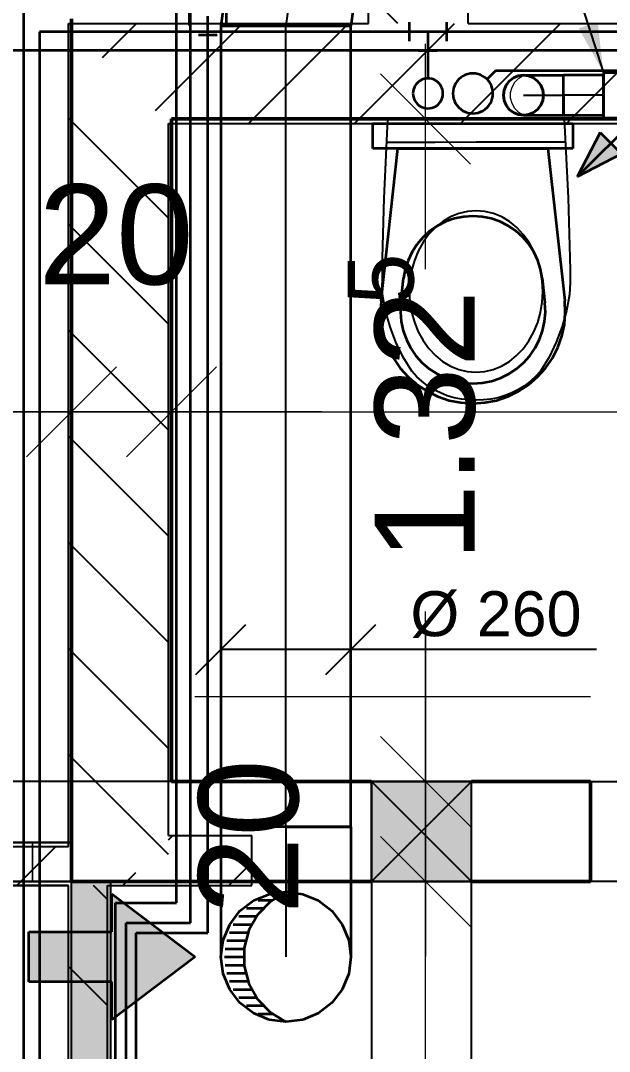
# Model space of a CAD drawing. Extents: x 0 to 756, y -25 to 420.
# Drawn here: x 278.36 to 301.93, y 260.89 to 302.13 of the extents above; entities that cross this region are included whole.
import ezdxf
from ezdxf.lldxf.tags import DXFTag

# ---------------------------------------------------------------- set-up
doc = ezdxf.new("R2010")
doc.units = 0
doc.linetypes.add('_Hiddenline_', pattern=[3, 2, -1])
doc.layers.get('0').update_dxf_attribs({"lineweight": 25})
doc.layers.get('DEFPOINTS').update_dxf_attribs({"lineweight": 25})
for name, color, linetype, lineweight, true_color in [('A_Geschossdecke', 7, 'Continuous', 25, 0x008080), ('L_Abluft', 2, 'Continuous', 35, 0xffff00), ('Raum', 250, 'Continuous', 13, 0x333333), ('S_Kaltwasser', 3, 'Continuous', 35, 0x00ff00), ('S_Schmutzwasser', 7, 'Continuous', 35, 0x808040), ('S_Warmwasser', 1, 'fein_strichliert', 35, 0xff0000), ('S_Zirkulation', 7, 'fein_strichliert', 35, 0xff0080)]:
    doc.layers.add(name, color=color, linetype=linetype, lineweight=lineweight, true_color=true_color)
for name, color, linetype, lineweight in [('A_Innenwand', 7, 'Continuous', 25), ('A_Tuer', 7, 'Continuous', 25), ('Allgemein03', 7, 'Continuous', 25), ('Fenster', 7, 'Continuous', 13), ('Fenstermakro_ Türmakro', 7, 'Continuous', 13), ('L_Text', 7, 'Continuous', 25), ('S_Einrichtung', 7, 'Continuous', 35), ('Sanitär', 7, 'Continuous', 25), ('Standard', 7, 'Continuous', 25), ('Stütze Holz', 7, 'Continuous', 13), ('Wand Holz nicht tragend', 7, 'Continuous', 13), ('Wand Holz tragend', 7, 'Continuous', 13)]:
    doc.layers.add(name, color=color, linetype=linetype, lineweight=lineweight)
doc.styles.get("Standard").update_dxf_attribs({"font": 'arial.ttf'})
tags = doc.linetypes.add('fein_strichliert', pattern=[4, 1, -2, 1]).pattern_tags.tags
tags[8:9] = [DXFTag(74, 4), DXFTag(75, 0), DXFTag(340, '0'), DXFTag(46, 0.0), DXFTag(50, 0.0), DXFTag(44, 0.0), DXFTag(45, 0.0)]
tags[6:7] = [DXFTag(74, 4), DXFTag(75, 0), DXFTag(340, '0'), DXFTag(46, 0.0), DXFTag(50, 0.0), DXFTag(44, 0.0), DXFTag(45, 0.0)]
tags[4:5] = [DXFTag(74, 4), DXFTag(75, 0), DXFTag(340, '0'), DXFTag(46, 0.0), DXFTag(50, 0.0), DXFTag(44, 0.0), DXFTag(45, 0.0)]
tags = doc.linetypes.add('PUNKT2_S9', pattern=[0.1, 0, -0.1]).pattern_tags.tags
tags[6:7] = [DXFTag(74, 4), DXFTag(75, 0), DXFTag(340, '0'), DXFTag(46, 1.0), DXFTag(50, 0.0), DXFTag(44, 0.0), DXFTag(45, 0.0)]
tags[4:5] = [DXFTag(74, 4), DXFTag(75, 0), DXFTag(340, '0'), DXFTag(46, 1.0), DXFTag(50, 0.0), DXFTag(44, 0.0), DXFTag(45, 0.0)]
tags = doc.linetypes.add('STRICHPUNKT2', pattern=[12.7, 6.35, -3.175, 0, -3.175]).pattern_tags.tags
tags[10:11] = [DXFTag(74, 4), DXFTag(75, 0), DXFTag(340, '0'), DXFTag(46, 0.0), DXFTag(50, 0.0), DXFTag(44, 0.0), DXFTag(45, 0.0)]
tags[8:9] = [DXFTag(74, 4), DXFTag(75, 0), DXFTag(340, '0'), DXFTag(46, 0.0), DXFTag(50, 0.0), DXFTag(44, 0.0), DXFTag(45, 0.0)]
tags[6:7] = [DXFTag(74, 4), DXFTag(75, 0), DXFTag(340, '0'), DXFTag(46, 0.0), DXFTag(50, 0.0), DXFTag(44, 0.0), DXFTag(45, 0.0)]
tags[4:5] = [DXFTag(74, 4), DXFTag(75, 0), DXFTag(340, '0'), DXFTag(46, 0.0), DXFTag(50, 0.0), DXFTag(44, 0.0), DXFTag(45, 0.0)]
tags = doc.linetypes.add('VERDECKT2_S2', pattern=[0.27, 0.2, -0.07]).pattern_tags.tags
tags[6:7] = [DXFTag(74, 4), DXFTag(75, 0), DXFTag(340, '0'), DXFTag(46, 1.0), DXFTag(50, 0.0), DXFTag(44, 0.0), DXFTag(45, 0.0)]
tags[4:5] = [DXFTag(74, 4), DXFTag(75, 0), DXFTag(340, '0'), DXFTag(46, 1.0), DXFTag(50, 0.0), DXFTag(44, 0.0), DXFTag(45, 0.0)]

# ---------------------------------------------------------------- blocks, each defined once
blk = doc.blocks.new('Referenz-A01I5XF3IE')
at = {"layer": 'Allgemein03', "color": 0, "lineweight": -2}
blk.add_line((293.399, 298.191), (305.407, 298.191), dxfattribs=at)
at = {"layer": 'Allgemein03', "color": 0, "linetype": 'VERDECKT2_S2', "lineweight": -2, "ltscale": 0.25}
for p, q in [((292.398, 271.693), (216.347, 271.693)), ((292.398, 267.69), (292.398, 271.693)), ((216.347, 267.69), (292.398, 267.69)), ((292.398, 267.69), (292.398, 150.212)), ((296.401, 150.212), (296.401, 267.69))]:
    blk.add_line(p, q, dxfattribs=at)
at = {"layer": 'DEFPOINTS', "color": 0, "linetype": 'Continuous', "lineweight": 18, "ltscale": 0.18}
for p, q in [((284.393, 298.191), (284.393, 298.191)), ((284.393, 298.191), (284.393, 298.191)), ((284.393, 298.191), (284.393, 298.191)), ((280.39, 286.482), (280.39, 286.482)), ((284.393, 286.482), (284.393, 286.482)), ((294.564, 271.693), (294.564, 271.693)), ((280.39, 269.251), (280.39, 269.251)), ((280.39, 269.251), (280.39, 269.251)), ((294.564, 267.69), (294.564, 267.69))]:
    blk.add_line(p, q, dxfattribs=at)
at = {"layer": 'Fenster', "color": 0, "linetype": 'Continuous', "ltscale": 0.13}
for p, q in [((278.829, 269.251), (277.628, 269.251)), ((280.39, 269.251), (278.829, 269.251)), ((278.829, 269.251), (278.829, 267.69)), ((278.829, 267.69), (278.829, 269.251)), ((280.39, 267.69), (280.39, 269.251)), ((277.628, 267.69), (278.829, 267.69)), ((278.829, 267.69), (280.39, 267.69))]:
    blk.add_line(p, q, dxfattribs=at)
at = {"layer": 'Fenstermakro_ Türmakro', "color": 0, "linetype": 'Continuous', "ltscale": 0.13}
blk.add_line((285.327, 275.095), (301.166, 275.095), dxfattribs=at)
at = {"layer": 'Raum', "color": 0, "lineweight": -2}
for p, q in [((280.39, 298.191), (280.39, 302.194)), ((280.39, 296.71), (280.39, 298.191)), ((284.393, 298.191), (284.393, 271.693)), ((347.233, 298.191), (284.393, 298.191)), ((280.39, 269.251), (280.39, 296.71)), ((284.393, 271.693), (292.398, 271.693)), ((292.398, 271.693), (296.401, 271.693)), ((296.401, 271.693), (301.166, 271.693)), ((301.166, 271.693), (318.878, 271.693)), ((256.332, 269.251), (280.39, 269.251)), ((280.39, 267.69), (216.347, 267.69)), ((280.39, 154.215), (280.39, 267.69)), ((284.393, 267.69), (281.951, 267.69)), ((281.951, 267.69), (281.951, 235.481)), ((292.398, 267.69), (284.393, 267.69)), ((296.401, 267.69), (292.398, 267.69)), ((301.166, 267.69), (296.401, 267.69)), ((318.878, 267.69), (301.166, 267.69))]:
    blk.add_line(p, q, dxfattribs=at)
at = {"layer": 'Sanitär', "color": 0, "linetype": 'Continuous', "lineweight": -2, "ltscale": 0.25}
for p, q in [((292.905, 295.03), (293.056, 298.188)), ((300.117, 298.191), (293.056, 298.188)), ((300.117, 298.191), (300.271, 295.033)), ((293.012, 297.268), (294.948, 297.27)), ((294.948, 297.27), (296.587, 297.271)), ((296.587, 297.271), (298.226, 297.272)), ((298.226, 297.272), (300.162, 297.272)), ((292.826, 292.155), (292.905, 295.03)), ((300.271, 295.033), (300.352, 292.158)), ((295.902, 294.414), (295.571, 294.279)), ((296.244, 294.496), (295.902, 294.414)), ((296.593, 294.523), (296.244, 294.496)), ((296.942, 294.495), (296.593, 294.523)), ((297.284, 294.413), (296.942, 294.495)), ((297.615, 294.276), (297.284, 294.413)), ((295.257, 294.092), (294.966, 293.857)), ((295.571, 294.279), (295.257, 294.092)), ((297.928, 294.089), (297.615, 294.276)), ((298.218, 293.854), (297.928, 294.089)), ((294.966, 293.857), (294.703, 293.579)), ((298.481, 293.575), (298.218, 293.854)), ((294.473, 293.261), (294.278, 292.91)), ((294.703, 293.579), (294.473, 293.261)), ((298.711, 293.256), (298.481, 293.575)), ((298.905, 292.905), (298.711, 293.256)), ((294.278, 292.91), (294.123, 292.531)), ((299.059, 292.525), (298.905, 292.905)), ((294.123, 292.531), (294.01, 292.13)), ((299.171, 292.125), (299.059, 292.525)), ((292.826, 292.155), (292.827, 291.632)), ((294.01, 292.13), (293.942, 291.716)), ((299.238, 291.71), (299.171, 292.125)), ((300.352, 292.158), (300.352, 291.636)), ((292.848, 291.173), (292.827, 291.632)), ((293.942, 291.716), (293.918, 291.294)), ((299.261, 291.288), (299.238, 291.71)), ((300.352, 291.636), (300.331, 291.176)), ((292.964, 290.519), (292.848, 291.173)), ((293.918, 291.294), (293.941, 290.872)), ((299.237, 290.866), (299.261, 291.288)), ((300.331, 291.176), (300.215, 290.523)), ((293.941, 290.872), (294.009, 290.457)), ((299.169, 290.452), (299.237, 290.866)), ((293.148, 289.882), (292.964, 290.519)), ((294.009, 290.457), (294.12, 290.057)), ((299.056, 290.051), (299.169, 290.452)), ((300.215, 290.523), (300.033, 289.885)), ((293.382, 289.261), (293.148, 289.882)), ((294.12, 290.057), (294.275, 289.677)), ((298.901, 289.672), (299.056, 290.051)), ((300.033, 289.885), (299.799, 289.264)), ((294.275, 289.677), (294.468, 289.326)), ((298.707, 289.321), (298.901, 289.672)), ((293.673, 288.665), (293.382, 289.261)), ((294.468, 289.326), (294.698, 289.007)), ((298.476, 289.003), (298.707, 289.321)), ((299.799, 289.264), (299.509, 288.668)), ((294.016, 288.1), (293.673, 288.665)), ((294.698, 289.007), (294.961, 288.728)), ((294.961, 288.728), (295.251, 288.493)), ((297.922, 288.49), (298.213, 288.725)), ((298.213, 288.725), (298.476, 289.003)), ((299.509, 288.668), (299.166, 288.102)), ((295.251, 288.493), (295.564, 288.306)), ((295.564, 288.306), (295.895, 288.17)), ((297.277, 288.168), (297.608, 288.304)), ((297.608, 288.304), (297.922, 288.49)), ((294.201, 287.895), (294.016, 288.1)), ((294.417, 287.697), (294.201, 287.895)), ((295.895, 288.17), (296.237, 288.087)), ((296.237, 288.087), (296.586, 288.059)), ((296.586, 288.059), (296.935, 288.086)), ((296.935, 288.086), (297.277, 288.168)), ((298.982, 287.897), (298.766, 287.699)), ((299.166, 288.102), (298.982, 287.897)), ((294.65, 287.519), (294.417, 287.697)), ((294.898, 287.363), (294.65, 287.519)), ((298.533, 287.521), (298.284, 287.365)), ((298.766, 287.699), (298.533, 287.521)), ((295.16, 287.231), (294.898, 287.363)), ((295.433, 287.123), (295.16, 287.231)), ((295.714, 287.04), (295.433, 287.123)), ((296.001, 286.983), (295.714, 287.04)), ((297.469, 287.041), (297.182, 286.984)), ((297.75, 287.124), (297.469, 287.041)), ((298.023, 287.232), (297.75, 287.124)), ((298.284, 287.365), (298.023, 287.232)), ((296.293, 286.953), (296.001, 286.983)), ((296.587, 286.943), (296.293, 286.953)), ((296.89, 286.953), (296.587, 286.943)), ((297.182, 286.984), (296.89, 286.953))]:
    blk.add_line(p, q, dxfattribs=at)
at = {"layer": 'Standard', "color": 0, "lineweight": 18}
for p, q in [((294.564, 292.187), (294.564, 301.193)), ((296.365, 296.39), (292.763, 299.992)), ((297.566, 298.191), (291.562, 298.191)), ((294.564, 294.503), (294.564, 298.191)), ((280.39, 283.48), (280.39, 289.484)), ((280.39, 289.484), (280.39, 283.48)), ((284.393, 283.48), (284.393, 289.484)), ((284.393, 289.484), (284.393, 283.48)), ((278.589, 284.681), (282.191, 288.283)), ((282.191, 288.283), (278.589, 284.681)), ((282.591, 284.681), (286.194, 288.283)), ((286.194, 288.283), (282.591, 284.681)), ((256.332, 286.482), (280.39, 286.482)), ((274.386, 286.482), (283.392, 286.482)), ((286.394, 286.482), (277.388, 286.482)), ((278.389, 286.482), (287.395, 286.482)), ((280.39, 286.482), (284.393, 286.482)), ((290.397, 286.482), (281.391, 286.482)), ((284.393, 286.482), (310.189, 286.482)), ((294.564, 271.693), (294.564, 278.492)), ((294.564, 277.697), (294.564, 268.691)), ((294.564, 265.689), (294.564, 274.695)), ((296.365, 269.892), (292.763, 273.494)), ((292.763, 273.494), (296.365, 269.892)), ((294.564, 273.694), (294.564, 264.688)), ((297.566, 271.693), (291.562, 271.693)), ((291.562, 271.693), (297.566, 271.693)), ((294.564, 267.69), (294.564, 271.693)), ((294.564, 261.686), (294.564, 270.692)), ((296.365, 265.889), (292.763, 269.491)), ((292.763, 269.491), (296.365, 265.889)), ((297.566, 267.69), (291.562, 267.69)), ((291.562, 267.69), (297.566, 267.69)), ((294.564, 235.481), (294.564, 267.69))]:
    blk.add_line(p, q, dxfattribs=at)
at = {"layer": 'Standard', "color": 0, "lineweight": -2}
for p, q in [((292.398, 271.693), (296.401, 267.69)), ((296.401, 271.693), (292.398, 267.69)), ((292.398, 271.693), (296.401, 267.69)), ((296.401, 271.693), (292.398, 267.69)), ((296.401, 267.69), (296.401, 271.693)), ((296.401, 267.69), (296.401, 271.693))]:
    blk.add_line(p, q, dxfattribs=at)
at = {"layer": 'Stütze Holz', "color": 0, "lineweight": -2}
for p, q in [((296.401, 271.693), (292.398, 271.693)), ((292.398, 271.693), (292.398, 267.69)), ((296.401, 267.69), (296.401, 271.693)), ((292.398, 267.69), (296.401, 267.69))]:
    blk.add_line(p, q, dxfattribs=at)
at = {"layer": 'Stütze Holz', "color": 0, "lineweight": 18}
for points in [[(292.398, 267.69), (296.401, 267.69), (292.398, 271.693)], [(296.401, 267.69), (296.401, 271.693), (292.398, 271.693)]]:
    blk.add_solid(points, dxfattribs=at)
at = {"layer": 'Wand Holz nicht tragend', "color": 0, "lineweight": 50}
for p, q in [((280.39, 302.194), (280.39, 298.191)), ((280.39, 298.191), (280.39, 269.251)), ((284.393, 298.191), (292.398, 298.191)), ((284.393, 271.693), (284.393, 298.191)), ((292.398, 298.191), (347.233, 298.191)), ((280.39, 269.251), (280.39, 267.69)), ((280.39, 267.69), (281.951, 267.69))]:
    blk.add_line(p, q, dxfattribs=at)
at = {"layer": 'Wand Holz tragend', "color": 0, "lineweight": 50}
for p, q in [((292.398, 271.693), (284.393, 271.693)), ((301.166, 271.693), (296.401, 271.693)), ((301.166, 271.693), (301.166, 267.69)), ((281.951, 267.69), (284.393, 267.69)), ((284.393, 267.69), (292.398, 267.69)), ((296.401, 267.69), (301.166, 267.69))]:
    blk.add_line(p, q, dxfattribs=at)
at = {"layer": 'Wand Holz tragend', "color": 0, "linetype": 'PUNKT2_S9', "lineweight": -2, "ltscale": 0.25}
for p, q in [((280.39, 269.251), (256.332, 269.251)), ((280.39, 267.69), (280.39, 269.251)), ((256.332, 267.69), (280.39, 267.69))]:
    blk.add_line(p, q, dxfattribs=at)
at = {"layer": 'Wand Holz tragend', "color": 0, "linetype": 'Continuous', "ltscale": 0.13}
for p, q in [((281.951, 267.69), (280.39, 267.69)), ((280.39, 267.69), (280.39, 257.684)), ((281.951, 265.689), (281.951, 267.69)), ((281.951, 257.684), (281.951, 265.689))]:
    blk.add_line(p, q, dxfattribs=at)
at = {"layer": 'Wand Holz tragend', "color": 0, "linetype": 'Continuous', "lineweight": 18, "ltscale": 0.18}
for points in [[(280.39, 257.684), (281.951, 257.684), (280.39, 267.69)], [(281.951, 257.684), (281.951, 267.69), (280.39, 267.69)]]:
    blk.add_solid(points, dxfattribs=at)
at = {"layer": 'Standard', "color": 0, "lineweight": 18, "insert": (279.067, 295.576), "char_height": 4.00267, "attachment_point": 1}
blk.add_mtext('{\\fArial;20}', dxfattribs=at)
at = {"layer": 'Standard', "color": 0, "lineweight": 18, "attachment_point": 1, "rotation": 90}
for s, insert, char_height in [('{\\fArial;5}', (291.45, 290.758), 2.64176), ('{\\fArial;1.32}', (292.531, 280.486), 4.00267), ('{\\fArial;20}', (285.47, 266.368), 4.00267)]:
    blk.add_mtext(s, dxfattribs=dict(at, insert=insert, char_height=char_height))
blk = doc.blocks.new('Wand-A01I5XH9IE', base_point=(216.279, 267.533))
at = {"color": 0, "linetype": 'ByBlock', "lineweight": -2, "ltscale": 0.25}
for p, q in [((276.067, 269.093), (280.279, 269.093)), ((276.067, 267.533), (280.279, 267.533)), ((281.839, 267.533), (284.279, 267.533))]:
    blk.add_line(p, q, dxfattribs=at)
at = {"color": 0, "lineweight": -2}
for p, q in [((278.212, 267.533), (279.772, 269.093)), ((282.454, 267.533), (282.966, 268.045))]:
    blk.add_line(p, q, dxfattribs=at)
blk = doc.blocks.new('Bogen-A01I5XI5IE', base_point=(286.378, 262.072))
at = {"color": 0, "linetype": 'ByBlock', "lineweight": -2, "ltscale": 0.35}
for p, q in [((286.467, 269.872), (286.378, 269.872)), ((286.378, 269.872), (286.378, 268.526)), ((286.727, 269.872), (286.467, 269.872)), ((287.14, 269.872), (286.727, 269.872)), ((287.678, 269.872), (287.14, 269.872)), ((288.305, 269.872), (287.678, 269.872)), ((288.978, 269.872), (288.305, 269.872)), ((288.978, 269.872), (289.651, 269.872)), ((289.651, 269.872), (290.278, 269.872)), ((290.278, 269.872), (290.817, 269.872)), ((290.817, 269.872), (291.23, 269.872)), ((291.23, 269.872), (291.49, 269.872)), ((291.49, 269.872), (291.578, 269.872)), ((291.578, 269.872), (291.578, 268.526)), ((286.378, 268.526), (286.378, 267.272)), ((291.578, 268.526), (291.578, 267.272)), ((286.378, 267.272), (286.378, 266.195)), ((288.305, 267.184), (288.978, 267.272)), ((288.978, 267.272), (289.651, 267.184)), ((291.578, 267.272), (291.578, 266.195)), ((287.14, 266.511), (287.678, 266.924)), ((287.678, 266.924), (288.305, 267.184)), ((289.651, 267.184), (290.278, 266.924)), ((290.278, 266.924), (290.817, 266.511)), ((286.727, 265.972), (287.14, 266.511)), ((290.817, 266.511), (291.23, 265.972)), ((286.378, 266.195), (286.378, 265.369)), ((286.467, 265.345), (286.727, 265.972)), ((291.23, 265.972), (291.49, 265.345)), ((291.578, 266.195), (291.578, 265.369)), ((286.378, 265.369), (286.378, 264.85)), ((286.378, 264.672), (286.467, 265.345)), ((291.49, 265.345), (291.578, 264.672)), ((291.578, 265.369), (291.578, 264.85)), ((286.378, 264.85), (286.378, 264.672)), ((291.578, 264.85), (291.578, 264.672)), ((286.467, 263.999), (286.378, 264.672)), ((291.578, 264.672), (291.49, 263.999)), ((286.727, 263.372), (286.467, 263.999)), ((291.49, 263.999), (291.23, 263.372)), ((287.14, 262.834), (286.727, 263.372)), ((291.23, 263.372), (290.817, 262.834)), ((287.678, 262.421), (287.14, 262.834)), ((290.817, 262.834), (290.278, 262.421)), ((288.305, 262.161), (287.678, 262.421)), ((290.278, 262.421), (289.651, 262.161)), ((288.978, 262.072), (288.305, 262.161)), ((289.651, 262.161), (288.978, 262.072))]:
    blk.add_line(p, q, dxfattribs=at)
at = {"color": 0, "linetype": 'STRICHPUNKT2', "lineweight": 25, "ltscale": 0.25}
for p, q in [((288.978, 269.872), (288.978, 268.526)), ((288.978, 268.526), (288.978, 267.272)), ((288.978, 267.272), (288.978, 266.195)), ((288.978, 266.195), (288.978, 265.369)), ((288.978, 265.369), (288.978, 264.85)), ((288.978, 264.85), (288.978, 264.672))]:
    blk.add_line(p, q, dxfattribs=at)
at = {"color": 0, "lineweight": -2}
for p, q in [((288.978, 267.272), (288.357, 266.895)), ((288.357, 266.895), (287.852, 266.372)), ((287.866, 266.947), (288.425, 266.947)), ((287.405, 266.622), (288.062, 266.622)), ((287.852, 266.372), (287.496, 265.739)), ((286.873, 265.972), (287.603, 265.972)), ((287.095, 266.297), (287.798, 266.297)), ((286.714, 265.647), (287.46, 265.647)), ((287.496, 265.739), (287.311, 265.036)), ((286.607, 265.322), (287.363, 265.322)), ((286.545, 264.997), (287.307, 264.997)), ((287.311, 265.036), (287.311, 264.309)), ((286.524, 264.672), (287.288, 264.672)), ((286.545, 264.347), (287.307, 264.347)), ((287.311, 264.309), (287.496, 263.606)), ((286.607, 264.022), (287.363, 264.022)), ((286.714, 263.697), (287.46, 263.697)), ((287.496, 263.606), (287.852, 262.972)), ((286.873, 263.372), (287.603, 263.372)), ((287.095, 263.047), (287.798, 263.047)), ((287.405, 262.722), (288.062, 262.722)), ((287.852, 262.972), (288.357, 262.45)), ((287.866, 262.397), (288.425, 262.397)), ((288.357, 262.45), (288.978, 262.072))]:
    blk.add_line(p, q, dxfattribs=at)
blk = doc.blocks.new('Abluftventilator-A01I5XI7IE', base_point=(301.686, 298.238))
at = {"color": 0, "linetype": 'ByBlock', "lineweight": -2, "ltscale": 0.35}
for p, q in [((306.286, 300.038), (301.686, 300.038)), ((301.686, 300.038), (301.686, 298.238)), ((306.286, 298.238), (306.286, 300.038)), ((301.686, 298.238), (306.286, 298.238))]:
    blk.add_line(p, q, dxfattribs=at)
blk = doc.blocks.new('Bauteilbeschriftung-A01I5XIBIE', base_point=(256.874, 300.038))
at = {"color": 0, "lineweight": -2}
for p, q in [((256.874, 341.25), (291.901, 341.25)), ((256.874, 330.75), (256.874, 341.25)), ((291.901, 341.25), (291.901, 330.75)), ((291.901, 330.75), (256.874, 330.75))]:
    blk.add_line(p, q, dxfattribs=at)
at = {"color": 0, "linetype": 'ByBlock', "lineweight": -2, "ltscale": 0.25}
blk.add_line((291.901, 330.75), (301.686, 300.038), dxfattribs=at)
at = {"color": 7, "linetype": 'ByBlock', "lineweight": -2, "ltscale": 0.25, "true_color": 0xffffff}
for points in [[(256.874, 330.75), (291.901, 330.75), (256.874, 341.25)], [(291.901, 330.75), (256.874, 341.25), (291.901, 341.25)]]:
    blk.add_solid(points, dxfattribs=at)
at = {"color": 0, "linetype": 'ByBlock', "lineweight": -2, "ltscale": 0.25}
for points in [[(301.487, 301.822), (300.698, 301.822), (301.46, 302.065)], [(301.686, 300.038), (301.487, 301.822), (300.698, 301.822)]]:
    blk.add_solid(points, dxfattribs=at)
at = {"color": 0, "linetype": 'ByBlock', "lineweight": -2, "ltscale": 0.25, "char_height": 2, "attachment_point": 1}
for s, insert in [('{\\fArial;Abluftventilator}', (257.541, 340.5)), ('{\\fArial;Fabr.: Helios, Artik.: 40102}', (257.541, 337)), ('{\\fArial;Typ: ELS- EC 40/15/60 NC}', (257.541, 333.5))]:
    blk.add_mtext(s, dxfattribs=dict(at, insert=insert))
blk = doc.blocks.new('Geräteanschluss Rund-A01I5XIRIE', base_point=(300.086, 298.338))
at = {"color": 0, "linetype": 'ByBlock', "lineweight": -2, "ltscale": 0.35}
for p, q in [((301.686, 299.938), (300.086, 299.938)), ((300.086, 299.47), (300.086, 299.938)), ((301.686, 299.47), (301.686, 299.938)), ((300.086, 298.807), (300.086, 299.47)), ((301.686, 298.807), (301.686, 299.47)), ((300.086, 298.338), (300.086, 298.807)), ((301.686, 298.338), (301.686, 298.807)), ((300.086, 298.338), (301.686, 298.338))]:
    blk.add_line(p, q, dxfattribs=at)
at = {"color": 0, "linetype": 'STRICHPUNKT2', "lineweight": 25, "ltscale": 0.25}
blk.add_line((301.686, 299.138), (300.086, 299.138), dxfattribs=at)
blk = doc.blocks.new('Bogen-A01I5XITIE', base_point=(297.686, 298.338))
at = {"color": 0, "linetype": 'ByBlock', "lineweight": -2, "ltscale": 0.35}
for p, q in [((297.92, 299.704), (298.086, 299.831)), ((298.086, 299.831), (298.279, 299.911)), ((298.279, 299.911), (298.486, 299.938)), ((298.486, 299.938), (298.693, 299.911)), ((298.486, 299.938), (298.54, 299.938)), ((298.54, 299.938), (298.7, 299.938)), ((298.693, 299.911), (298.886, 299.831)), ((298.7, 299.938), (298.955, 299.938)), ((298.886, 299.831), (299.052, 299.704)), ((298.955, 299.938), (299.286, 299.938)), ((299.286, 299.938), (299.672, 299.938)), ((299.672, 299.938), (300.086, 299.938)), ((300.086, 299.911), (300.086, 299.938)), ((300.086, 299.831), (300.086, 299.911)), ((300.086, 299.704), (300.086, 299.831)), ((297.713, 299.345), (297.793, 299.538)), ((297.793, 299.538), (297.92, 299.704)), ((299.052, 299.704), (299.179, 299.538)), ((299.179, 299.538), (299.259, 299.345)), ((300.086, 299.538), (300.086, 299.704)), ((300.086, 299.345), (300.086, 299.538)), ((297.686, 299.138), (297.713, 299.345)), ((297.713, 298.931), (297.686, 299.138)), ((299.259, 299.345), (299.286, 299.138)), ((299.286, 299.138), (299.259, 298.931)), ((300.086, 299.138), (300.086, 299.345)), ((300.086, 299.138), (300.086, 298.931)), ((297.793, 298.738), (297.713, 298.931)), ((297.92, 298.573), (297.793, 298.738)), ((298.086, 298.445), (297.92, 298.573)), ((299.052, 298.573), (298.886, 298.445)), ((299.179, 298.738), (299.052, 298.573)), ((299.259, 298.931), (299.179, 298.738)), ((300.086, 298.931), (300.086, 298.738)), ((300.086, 298.738), (300.086, 298.573)), ((300.086, 298.573), (300.086, 298.445)), ((298.279, 298.366), (298.086, 298.445)), ((298.486, 298.338), (298.279, 298.366)), ((298.693, 298.366), (298.486, 298.338)), ((298.486, 298.338), (298.54, 298.338)), ((298.54, 298.338), (298.7, 298.338)), ((298.886, 298.445), (298.693, 298.366)), ((298.7, 298.338), (298.955, 298.338)), ((298.955, 298.338), (299.286, 298.338)), ((299.286, 298.338), (299.672, 298.338)), ((299.672, 298.338), (300.086, 298.338)), ((300.086, 298.445), (300.086, 298.366)), ((300.086, 298.366), (300.086, 298.338))]:
    blk.add_line(p, q, dxfattribs=at)
at = {"color": 0, "linetype": '_Hiddenline_', "lineweight": 18}
for p, q in [((298.139, 299.661), (298.295, 299.822)), ((298.295, 299.822), (298.486, 299.938)), ((297.973, 299.25), (298.03, 299.466)), ((298.03, 299.466), (298.139, 299.661)), ((297.973, 299.026), (297.973, 299.25)), ((298.03, 298.81), (297.973, 299.026)), ((298.139, 298.615), (298.03, 298.81)), ((298.295, 298.454), (298.139, 298.615)), ((298.486, 298.338), (298.295, 298.454))]:
    blk.add_line(p, q, dxfattribs=at)
at = {"color": 0, "linetype": 'STRICHPUNKT2', "lineweight": 25, "ltscale": 0.25}
for p, q in [((298.486, 299.138), (298.54, 299.138)), ((298.54, 299.138), (298.7, 299.138)), ((298.7, 299.138), (298.955, 299.138)), ((298.955, 299.138), (299.286, 299.138)), ((299.286, 299.138), (299.672, 299.138)), ((299.672, 299.138), (300.086, 299.138))]:
    blk.add_line(p, q, dxfattribs=at)
blk = doc.blocks.new('Wickelfalzrohr-A01I5XIVIE', base_point=(297.686, 298.338))
at = {"color": 0, "linetype": 'ByBlock', "lineweight": -2, "ltscale": 0.35}
for p, q in [((298.086, 299.831), (297.92, 299.704)), ((298.279, 299.911), (298.086, 299.831)), ((298.486, 299.938), (298.279, 299.911)), ((298.693, 299.911), (298.486, 299.938)), ((298.886, 299.831), (298.693, 299.911)), ((299.052, 299.704), (298.886, 299.831)), ((297.793, 299.538), (297.713, 299.345)), ((297.92, 299.704), (297.793, 299.538)), ((299.179, 299.538), (299.052, 299.704)), ((299.259, 299.345), (299.179, 299.538)), ((297.713, 299.345), (297.686, 299.138)), ((297.686, 299.138), (297.713, 298.931)), ((299.286, 299.138), (299.259, 299.345)), ((299.259, 298.931), (299.286, 299.138)), ((297.713, 298.931), (297.793, 298.738)), ((297.793, 298.738), (297.92, 298.573)), ((297.92, 298.573), (298.086, 298.445)), ((298.886, 298.445), (299.052, 298.573)), ((299.052, 298.573), (299.179, 298.738)), ((299.179, 298.738), (299.259, 298.931)), ((298.086, 298.445), (298.279, 298.366)), ((298.279, 298.366), (298.486, 298.338)), ((298.486, 298.338), (298.693, 298.366)), ((298.693, 298.366), (298.886, 298.445))]:
    blk.add_line(p, q, dxfattribs=at)
at = {"color": 0, "linetype": '_Hiddenline_', "lineweight": 18}
for p, q in [((298.139, 299.661), (298.295, 299.822)), ((298.295, 299.822), (298.486, 299.938)), ((297.973, 299.25), (298.03, 299.466)), ((298.03, 299.466), (298.139, 299.661)), ((297.973, 299.026), (297.973, 299.25)), ((298.03, 298.81), (297.973, 299.026)), ((298.139, 298.615), (298.03, 298.81)), ((298.295, 298.454), (298.139, 298.615)), ((298.486, 298.338), (298.295, 298.454))]:
    blk.add_line(p, q, dxfattribs=at)
at = {"color": 0, "linetype": 'STRICHPUNKT2', "lineweight": 25, "ltscale": 0.25}
blk.add_line((298.486, 299.138), (298.486, 299.138), dxfattribs=at)
blk = doc.blocks.new('Bogen-A01I5XJXIE', base_point=(286.377, 301.913))
at = {"color": 0, "linetype": 'ByBlock', "lineweight": -2, "ltscale": 0.35}
for p, q in [((294.177, 309.713), (292.159, 309.447)), ((294.177, 309.713), (294.177, 309.624)), ((292.159, 309.447), (290.277, 308.668)), ((294.177, 309.624), (294.177, 309.365)), ((294.177, 309.365), (294.177, 308.951)), ((294.177, 308.951), (294.177, 308.413)), ((290.277, 308.668), (288.662, 307.428)), ((294.177, 308.413), (294.177, 307.786)), ((294.177, 307.786), (294.177, 307.113)), ((288.662, 307.428), (287.422, 305.813)), ((294.177, 307.113), (294.177, 306.44)), ((294.177, 306.44), (294.177, 305.813)), ((287.422, 305.813), (286.643, 303.932)), ((294.177, 305.813), (294.177, 305.274)), ((294.177, 305.274), (294.177, 304.861)), ((294.177, 304.861), (294.177, 304.602)), ((293.504, 304.424), (292.877, 304.165)), ((294.177, 304.513), (293.504, 304.424)), ((294.177, 304.602), (294.177, 304.513)), ((286.643, 303.932), (286.377, 301.913)), ((292.877, 304.165), (292.339, 303.751)), ((292.339, 303.751), (291.926, 303.213)), ((291.926, 303.213), (291.666, 302.586)), ((291.666, 302.586), (291.577, 301.913)), ((286.377, 301.913), (286.466, 301.913)), ((286.466, 301.913), (286.726, 301.913)), ((286.726, 301.913), (287.139, 301.913)), ((287.139, 301.913), (287.677, 301.913)), ((287.677, 301.913), (288.304, 301.913)), ((288.304, 301.913), (288.977, 301.913)), ((288.977, 301.913), (289.65, 301.913)), ((289.65, 301.913), (290.277, 301.913)), ((290.277, 301.913), (290.816, 301.913)), ((290.816, 301.913), (291.229, 301.913)), ((291.229, 301.913), (291.489, 301.913)), ((291.489, 301.913), (291.577, 301.913))]:
    blk.add_line(p, q, dxfattribs=at)
at = {"color": 0, "linetype": 'STRICHPUNKT2', "lineweight": 25, "ltscale": 0.25}
for p, q in [((292.832, 306.936), (291.577, 306.416)), ((294.177, 307.113), (292.832, 306.936)), ((291.577, 306.416), (290.5, 305.59)), ((290.5, 305.59), (289.674, 304.513)), ((289.674, 304.513), (289.155, 303.259)), ((289.155, 303.259), (288.977, 301.913))]:
    blk.add_line(p, q, dxfattribs=at)
blk = doc.blocks.new('Blockreferenz-A01I5XJZIE', base_point=(278.691, 262.153))
at = {"color": 0, "linetype": 'ByBlock', "lineweight": -2, "ltscale": 0.35}
for p, q in [((282.016, 265.672), (282.016, 267.191)), ((282.016, 267.191), (285.341, 264.672)), ((278.691, 263.672), (278.691, 265.672)), ((278.691, 265.672), (282.016, 265.672)), ((285.341, 264.672), (282.016, 262.153)), ((282.016, 263.672), (278.691, 263.672)), ((282.016, 262.153), (282.016, 263.672))]:
    blk.add_line(p, q, dxfattribs=at)
for points in [[(282.016, 265.672), (284.021, 265.672), (282.016, 267.191)], [(278.691, 264.672), (285.341, 264.672), (278.691, 265.672)], [(285.341, 264.672), (278.691, 265.672), (284.021, 265.672)], [(278.691, 263.672), (284.021, 263.672), (278.691, 264.672)], [(284.021, 263.672), (278.691, 264.672), (285.341, 264.672)], [(282.016, 262.153), (284.021, 263.672), (282.016, 263.672)]]:
    blk.add_solid(points, dxfattribs=at)
blk = doc.blocks.new('Wand-A01I5XL1IE', base_point=(280.279, 154.133))
at = {"color": 0, "linetype": 'ByBlock', "lineweight": -2, "ltscale": 0.25}
for p, q in [((280.279, 257.533), (280.279, 267.533)), ((281.839, 257.533), (281.839, 267.533))]:
    blk.add_line(p, q, dxfattribs=at)
at = {"color": 0, "lineweight": -2}
for p, q in [((281.839, 266.967), (281.273, 267.533)), ((281.839, 262.724), (280.279, 264.284))]:
    blk.add_line(p, q, dxfattribs=at)
blk = doc.blocks.new('Wand-A01I5XL5IE', base_point=(280.279, 268.769))
at = {"color": 0, "linetype": 'ByBlock', "lineweight": -2, "ltscale": 0.25}
for p, q in [((280.279, 269.093), (280.279, 302.013)), ((284.279, 269.533), (284.279, 298.013))]:
    blk.add_line(p, q, dxfattribs=at)
at = {"color": 0, "lineweight": -2}
for p, q in [((284.279, 294.225), (280.279, 298.225)), ((284.279, 289.982), (280.279, 293.982)), ((284.279, 285.74), (280.279, 289.74)), ((284.279, 281.497), (280.279, 285.497)), ((284.279, 277.254), (280.279, 281.254)), ((284.279, 273.012), (280.279, 277.012)), ((284.279, 268.769), (280.279, 272.769))]:
    blk.add_line(p, q, dxfattribs=at)
blk = doc.blocks.new('Wand-A01I5XL7IE', base_point=(292.279, 302.013))
at = {"color": 0, "linetype": 'ByBlock', "lineweight": -2, "ltscale": 0.25}
for p, q in [((292.279, 302.013), (292.279, 366.213)), ((296.279, 302.013), (296.279, 366.213))]:
    blk.add_line(p, q, dxfattribs=at)
at = {"color": 0, "lineweight": -2}
blk.add_line((293.461, 302.013), (292.279, 303.196), dxfattribs=at)
blk = doc.blocks.new('Wand-A01I5XLBIE', base_point=(280.279, 298.013))
at = {"color": 0, "linetype": 'ByBlock', "lineweight": -2, "ltscale": 0.25}
for p, q in [((280.279, 302.013), (292.279, 302.013)), ((296.279, 302.013), (387.279, 302.013)), ((284.279, 298.013), (347.078, 298.013))]:
    blk.add_line(p, q, dxfattribs=at)
at = {"color": 0, "lineweight": -2}
for p, q in [((281.636, 300.656), (282.993, 302.013)), ((283.758, 298.535), (287.236, 302.013)), ((287.479, 298.013), (291.479, 302.013)), ((291.721, 298.013), (295.721, 302.013)), ((295.964, 298.013), (299.964, 302.013)), ((300.207, 298.013), (304.207, 302.013))]:
    blk.add_line(p, q, dxfattribs=at)
blk = doc.blocks.new('Wand-A01I5XLDIE', base_point=(284.279, 267.533))
at = {"color": 0, "lineweight": -2}
for p, q in [((284.279, 269.358), (284.454, 269.533)), ((286.697, 267.533), (287.618, 268.454))]:
    blk.add_line(p, q, dxfattribs=at)
at = {"color": 0, "linetype": 'ByBlock', "lineweight": -2, "ltscale": 0.25}
for p, q in [((284.279, 269.533), (287.618, 269.533)), ((284.279, 267.533), (287.618, 267.533))]:
    blk.add_line(p, q, dxfattribs=at)
blk = doc.blocks.new('Tür-A01I5XLFIE', base_point=(287.618, 267.533))
at = {"color": 0, "linetype": 'ByBlock', "lineweight": -2, "ltscale": 0.25}
for p, q in [((287.618, 267.533), (287.618, 269.533)), ((305.318, 267.533), (305.318, 269.533))]:
    blk.add_line(p, q, dxfattribs=at)
blk = doc.blocks.new('Wickelfalzrohr-A01I5XLLIE', base_point=(286.377, 269.872))
at = {"color": 0, "linetype": 'ByBlock', "lineweight": -2, "ltscale": 0.35}
for p, q in [((286.377, 301.913), (286.377, 269.872)), ((287.9, 301.913), (286.377, 301.913)), ((290.054, 301.913), (287.9, 301.913)), ((291.577, 301.913), (290.054, 301.913)), ((291.577, 269.872), (291.577, 301.913)), ((287.9, 269.872), (286.377, 269.872)), ((290.054, 269.872), (287.9, 269.872)), ((291.577, 269.872), (290.054, 269.872))]:
    blk.add_line(p, q, dxfattribs=at)
at = {"color": 0, "linetype": 'STRICHPUNKT2', "lineweight": 25, "ltscale": 0.25}
blk.add_line((288.977, 269.872), (288.977, 301.913), dxfattribs=at)
blk = doc.blocks.new('Kanalbemaßung-A01I5XLNIE', base_point=(285.377, 274.567))
at = {"color": 0, "linetype": 'ByBlock', "lineweight": -2, "ltscale": 0.25}
for p, q in [((285.377, 275.967), (287.377, 277.967)), ((290.577, 275.967), (292.577, 277.967)), ((301.407, 276.967), (286.377, 276.967))]:
    blk.add_line(p, q, dxfattribs=at)
at = {"color": 0, "linetype": 'ByBlock', "lineweight": -2, "ltscale": 0.25, "char_height": 1.8, "attachment_point": 1}
for s, insert in [('{\\fArial;Ø 260}', (293.962, 279.301)), ('{\\fArial; }', (293.962, 276.367))]:
    blk.add_mtext(s, dxfattribs=dict(at, insert=insert))
blk = doc.blocks.new('WC-A01I5XLTIE', base_point=(292.463, 286.813))
at = {"color": 0, "linetype": 'ByBlock', "lineweight": -2, "ltscale": 0.35}
for p, q in [((292.463, 297.013), (292.463, 298.013)), ((292.463, 298.013), (300.463, 298.013)), ((300.463, 298.013), (300.463, 297.013)), ((300.463, 297.013), (292.463, 297.013)), ((292.786, 290.922), (293.463, 297.013)), ((293.463, 297.013), (299.463, 297.013)), ((299.463, 297.013), (300.14, 290.922)), ((295.381, 294.085), (295.05, 293.919)), ((295.731, 294.206), (295.381, 294.085)), ((296.094, 294.279), (295.731, 294.206)), ((296.463, 294.304), (296.094, 294.279)), ((296.833, 294.279), (296.463, 294.304)), ((297.196, 294.206), (296.833, 294.279)), ((297.546, 294.085), (297.196, 294.206)), ((297.877, 293.919), (297.546, 294.085)), ((294.744, 293.711), (294.468, 293.464)), ((295.05, 293.919), (294.744, 293.711)), ((298.183, 293.711), (297.877, 293.919)), ((298.459, 293.464), (298.183, 293.711)), ((294.227, 293.182), (294.026, 292.872)), ((294.468, 293.464), (294.227, 293.182)), ((298.699, 293.182), (298.459, 293.464)), ((298.901, 292.872), (298.699, 293.182)), ((294.026, 292.872), (293.867, 292.537)), ((299.059, 292.537), (298.901, 292.872)), ((293.867, 292.537), (293.755, 292.184)), ((299.172, 292.184), (299.059, 292.537)), ((293.755, 292.184), (293.69, 291.82)), ((299.237, 291.82), (299.172, 292.184)), ((293.581, 290.832), (293.69, 291.82)), ((299.237, 291.82), (299.346, 290.832)), ((292.786, 290.922), (292.764, 290.445)), ((293.581, 290.832), (293.564, 290.457)), ((299.363, 290.457), (299.346, 290.832)), ((300.162, 290.445), (300.14, 290.922)), ((292.764, 290.445), (292.804, 289.968)), ((293.564, 290.457), (293.595, 290.084)), ((299.331, 290.084), (299.363, 290.457)), ((300.123, 289.968), (300.162, 290.445)), ((292.804, 289.968), (292.904, 289.5)), ((293.595, 290.084), (293.674, 289.718)), ((299.252, 289.718), (299.331, 290.084)), ((300.022, 289.5), (300.123, 289.968)), ((292.904, 289.5), (293.065, 289.05)), ((293.674, 289.718), (293.8, 289.365)), ((299.126, 289.365), (299.252, 289.718)), ((299.861, 289.05), (300.022, 289.5)), ((293.065, 289.05), (293.282, 288.624)), ((293.8, 289.365), (293.971, 289.031)), ((298.956, 289.031), (299.126, 289.365)), ((299.644, 288.624), (299.861, 289.05)), ((293.971, 289.031), (294.182, 288.722)), ((294.182, 288.722), (294.432, 288.443)), ((298.494, 288.443), (298.744, 288.722)), ((298.744, 288.722), (298.956, 289.031)), ((293.282, 288.624), (293.552, 288.229)), ((293.552, 288.229), (293.871, 287.873)), ((294.432, 288.443), (294.716, 288.198)), ((298.21, 288.198), (298.494, 288.443)), ((299.055, 287.873), (299.374, 288.229)), ((299.374, 288.229), (299.644, 288.624)), ((293.871, 287.873), (294.234, 287.561)), ((294.716, 288.198), (295.029, 287.993)), ((295.029, 287.993), (295.366, 287.829)), ((295.366, 287.829), (295.722, 287.71)), ((297.205, 287.71), (297.56, 287.829)), ((297.56, 287.829), (297.897, 287.993)), ((297.897, 287.993), (298.21, 288.198)), ((298.693, 287.561), (299.055, 287.873)), ((294.234, 287.561), (294.633, 287.298)), ((295.722, 287.71), (296.089, 287.638)), ((296.089, 287.638), (296.463, 287.613)), ((296.463, 287.613), (296.837, 287.638)), ((296.837, 287.638), (297.205, 287.71)), ((298.293, 287.298), (298.693, 287.561)), ((294.633, 287.298), (295.063, 287.088)), ((295.063, 287.088), (295.517, 286.936)), ((297.41, 286.936), (297.863, 287.088)), ((297.863, 287.088), (298.293, 287.298)), ((295.517, 286.936), (295.986, 286.844)), ((295.986, 286.844), (296.463, 286.813)), ((296.463, 286.813), (296.94, 286.844)), ((296.94, 286.844), (297.41, 286.936))]:
    blk.add_line(p, q, dxfattribs=at)
blk = doc.blocks.new('Anschluss-Element-A01I5XLVIE', base_point=(294.063, 298.613))
at = {"color": 0, "lineweight": -2}
for p, q in [((294.508, 299.793), (294.433, 299.768)), ((294.585, 299.808), (294.508, 299.793)), ((294.663, 299.813), (294.585, 299.808)), ((294.741, 299.808), (294.663, 299.813)), ((294.818, 299.793), (294.741, 299.808)), ((294.893, 299.768), (294.818, 299.793)), ((294.084, 299.369), (294.068, 299.292)), ((294.109, 299.443), (294.084, 299.369)), ((294.143, 299.513), (294.109, 299.443)), ((294.187, 299.579), (294.143, 299.513)), ((294.239, 299.638), (294.187, 299.579)), ((294.298, 299.689), (294.239, 299.638)), ((294.363, 299.733), (294.298, 299.689)), ((294.433, 299.768), (294.363, 299.733)), ((294.963, 299.733), (294.893, 299.768)), ((295.028, 299.689), (294.963, 299.733)), ((295.087, 299.638), (295.028, 299.689)), ((295.139, 299.579), (295.087, 299.638)), ((295.183, 299.513), (295.139, 299.579)), ((295.217, 299.443), (295.183, 299.513)), ((295.243, 299.369), (295.217, 299.443)), ((295.258, 299.292), (295.243, 299.369)), ((294.068, 299.292), (294.063, 299.213)), ((294.063, 299.213), (294.068, 299.135)), ((294.068, 299.135), (294.084, 299.058)), ((294.084, 299.058), (294.109, 298.984)), ((294.109, 298.984), (294.143, 298.913)), ((295.183, 298.913), (295.217, 298.984)), ((295.217, 298.984), (295.243, 299.058)), ((295.243, 299.058), (295.258, 299.135)), ((295.263, 299.213), (295.258, 299.292)), ((295.258, 299.135), (295.263, 299.213)), ((294.143, 298.913), (294.187, 298.848)), ((294.187, 298.848), (294.239, 298.789)), ((294.239, 298.789), (294.298, 298.737)), ((294.298, 298.737), (294.363, 298.694)), ((294.363, 298.694), (294.433, 298.659)), ((294.433, 298.659), (294.508, 298.634)), ((294.508, 298.634), (294.585, 298.618)), ((294.585, 298.618), (294.663, 298.613)), ((294.663, 298.613), (294.741, 298.618)), ((294.741, 298.618), (294.818, 298.634)), ((294.818, 298.634), (294.893, 298.659)), ((294.893, 298.659), (294.963, 298.694)), ((294.963, 298.694), (295.028, 298.737)), ((295.028, 298.737), (295.087, 298.789)), ((295.087, 298.789), (295.139, 298.848)), ((295.139, 298.848), (295.183, 298.913))]:
    blk.add_line(p, q, dxfattribs=at)
blk = doc.blocks.new('Anschluss-Element-A01I5XLXIE', base_point=(295.663, 298.413))
at = {"color": 0, "lineweight": -2}
for p, q in [((295.897, 299.779), (295.828, 299.7)), ((295.976, 299.848), (295.897, 299.779)), ((296.063, 299.906), (295.976, 299.848)), ((296.157, 299.952), (296.063, 299.906)), ((296.256, 299.986), (296.157, 299.952)), ((296.359, 300.007), (296.256, 299.986)), ((296.463, 300.013), (296.359, 300.007)), ((296.568, 300.007), (296.463, 300.013)), ((296.67, 299.986), (296.568, 300.007)), ((296.769, 299.952), (296.67, 299.986)), ((296.863, 299.906), (296.769, 299.952)), ((296.95, 299.848), (296.863, 299.906)), ((297.029, 299.779), (296.95, 299.848)), ((297.098, 299.7), (297.029, 299.779)), ((295.69, 299.42), (295.67, 299.318)), ((295.724, 299.52), (295.69, 299.42)), ((295.77, 299.613), (295.724, 299.52)), ((295.828, 299.7), (295.77, 299.613)), ((297.156, 299.613), (297.098, 299.7)), ((297.202, 299.52), (297.156, 299.613)), ((297.236, 299.42), (297.202, 299.52)), ((297.256, 299.318), (297.236, 299.42)), ((295.67, 299.318), (295.663, 299.213)), ((295.663, 299.213), (295.67, 299.109)), ((295.67, 299.109), (295.69, 299.006)), ((295.69, 299.006), (295.724, 298.907)), ((297.202, 298.907), (297.236, 299.006)), ((297.236, 299.006), (297.256, 299.109)), ((297.263, 299.213), (297.256, 299.318)), ((297.256, 299.109), (297.263, 299.213)), ((295.724, 298.907), (295.77, 298.813)), ((295.77, 298.813), (295.828, 298.726)), ((295.828, 298.726), (295.897, 298.648)), ((295.897, 298.648), (295.976, 298.579)), ((295.976, 298.579), (296.063, 298.521)), ((296.863, 298.521), (296.95, 298.579)), ((296.95, 298.579), (297.029, 298.648)), ((297.029, 298.648), (297.098, 298.726)), ((297.098, 298.726), (297.156, 298.813)), ((297.156, 298.813), (297.202, 298.907)), ((296.063, 298.521), (296.157, 298.474)), ((296.157, 298.474), (296.256, 298.441)), ((296.256, 298.441), (296.359, 298.42)), ((296.359, 298.42), (296.463, 298.413)), ((296.463, 298.413), (296.568, 298.42)), ((296.568, 298.42), (296.67, 298.441)), ((296.67, 298.441), (296.769, 298.474)), ((296.769, 298.474), (296.863, 298.521))]:
    blk.add_line(p, q, dxfattribs=at)
blk = doc.blocks.new('Geschossdecke-A01I5XOBIE', base_point=(114.279, 232.145))
at = {"color": 0, "linetype": 'ByBlock', "lineweight": -2, "ltscale": 0.25}
for p, q in [((280.279, 267.533), (114.279, 267.533)), ((280.279, 232.145), (280.279, 267.533))]:
    blk.add_line(p, q, dxfattribs=at)
blk = doc.blocks.new('Fallleitung Abwasser-A01I5XOHIE', base_point=(300.64, 295.872))
at = {"color": 0, "lineweight": -2}
for p, q in [((304.499, 301.038), (304.382, 300.98)), ((304.623, 301.08), (304.499, 301.038)), ((304.751, 301.106), (304.623, 301.08)), ((304.882, 301.114), (304.751, 301.106)), ((305.012, 301.106), (304.882, 301.114)), ((305.141, 301.08), (305.012, 301.106)), ((305.264, 301.038), (305.141, 301.08)), ((305.382, 300.98), (305.264, 301.038)), ((304.016, 300.614), (303.958, 300.497)), ((304.088, 300.723), (304.016, 300.614)), ((304.175, 300.821), (304.088, 300.723)), ((304.273, 300.908), (304.175, 300.821)), ((304.382, 300.98), (304.273, 300.908)), ((305.49, 300.908), (305.382, 300.98)), ((305.589, 300.821), (305.49, 300.908)), ((305.675, 300.723), (305.589, 300.821)), ((305.748, 300.614), (305.675, 300.723)), ((305.806, 300.497), (305.748, 300.614)), ((303.89, 300.245), (303.882, 300.114)), ((303.916, 300.373), (303.89, 300.245)), ((303.958, 300.497), (303.916, 300.373)), ((305.848, 300.373), (305.806, 300.497)), ((305.873, 300.245), (305.848, 300.373)), ((305.882, 300.114), (305.873, 300.245)), ((303.882, 300.114), (303.89, 299.984)), ((303.89, 299.984), (303.916, 299.856)), ((303.916, 299.856), (303.958, 299.732)), ((305.806, 299.732), (305.848, 299.856)), ((305.848, 299.856), (305.873, 299.984)), ((305.873, 299.984), (305.882, 300.114)), ((304.175, 299.407), (300.64, 295.872)), ((303.958, 299.732), (304.016, 299.614)), ((304.016, 299.614), (304.088, 299.506)), ((304.088, 299.506), (304.175, 299.407)), ((304.175, 299.407), (304.273, 299.321)), ((305.49, 299.321), (305.589, 299.407)), ((305.589, 299.407), (305.675, 299.506)), ((305.675, 299.506), (305.748, 299.614)), ((305.748, 299.614), (305.806, 299.732)), ((304.273, 299.321), (304.382, 299.248)), ((304.382, 299.248), (304.499, 299.19)), ((304.499, 299.19), (304.623, 299.148)), ((304.623, 299.148), (304.751, 299.123)), ((304.751, 299.123), (304.882, 299.114)), ((304.882, 299.114), (305.012, 299.123)), ((305.012, 299.123), (305.141, 299.148)), ((305.141, 299.148), (305.264, 299.19)), ((305.264, 299.19), (305.382, 299.248)), ((305.382, 299.248), (305.49, 299.321)), ((301.563, 297.646), (300.64, 295.872)), ((301.563, 297.646), (302.414, 296.796)), ((302.414, 296.796), (300.64, 295.872))]:
    blk.add_line(p, q, dxfattribs=at)
for points in [[(305.382, 300.98), (304.382, 300.98), (305.141, 301.08)], [(304.382, 300.98), (305.141, 301.08), (304.623, 301.08)], [(305.141, 301.08), (304.623, 301.08), (304.882, 301.114)], [(305.848, 300.373), (303.916, 300.373), (305.748, 300.614)], [(303.916, 300.373), (305.748, 300.614), (304.016, 300.614)], [(305.748, 300.614), (304.016, 300.614), (305.589, 300.821)], [(304.016, 300.614), (305.589, 300.821), (304.175, 300.821)], [(305.589, 300.821), (304.175, 300.821), (305.382, 300.98)], [(304.175, 300.821), (305.382, 300.98), (304.382, 300.98)], [(305.882, 300.114), (303.882, 300.114), (305.848, 300.373)], [(303.882, 300.114), (305.848, 300.373), (303.916, 300.373)], [(303.916, 299.856), (305.882, 300.114), (303.882, 300.114)], [(305.848, 299.856), (303.916, 299.856), (305.882, 300.114)], [(304.016, 299.614), (305.848, 299.856), (303.916, 299.856)], [(305.748, 299.614), (304.016, 299.614), (305.848, 299.856)], [(304.175, 299.407), (305.748, 299.614), (304.016, 299.614)], [(305.589, 299.407), (304.175, 299.407), (305.748, 299.614)], [(304.382, 299.248), (305.589, 299.407), (304.175, 299.407)], [(305.382, 299.248), (304.382, 299.248), (305.589, 299.407)], [(304.623, 299.148), (305.382, 299.248), (304.382, 299.248)], [(305.141, 299.148), (304.623, 299.148), (305.382, 299.248)], [(304.882, 299.114), (305.141, 299.148), (304.623, 299.148)], [(302.414, 296.796), (301.12, 296.796), (301.563, 297.646)], [(300.64, 295.872), (302.414, 296.796), (301.12, 296.796)]]:
    blk.add_solid(points, dxfattribs=at)
blk = doc.blocks.new('Abwasserleitung-A01I5XOZIE', base_point=(297.029, 299.779))
at = {"color": 0, "linetype": 'ByBlock', "lineweight": -2, "ltscale": 0.35}
for p, q in [((297.364, 300.114), (297.029, 299.779)), ((303.882, 300.114), (297.364, 300.114))]:
    blk.add_line(p, q, dxfattribs=at)
blk = doc.blocks.new('Verbundrohr (Stange)-A01I5XQPIE', base_point=(294.663, 301.684))
at = {"color": 0, "linetype": 'ByBlock', "lineweight": -2, "ltscale": 0.35}
blk.add_line((329.633, 301.684), (294.663, 301.684), dxfattribs=at)
blk = doc.blocks.new('Verbundrohr (Stange)-A01I5XQRIE', base_point=(294.663, 299.813))
at = {"color": 0, "linetype": 'ByBlock', "lineweight": -2, "ltscale": 0.35}
blk.add_line((294.663, 301.684), (294.663, 299.813), dxfattribs=at)
blk = doc.blocks.new('T-Stück-A01I5XQTIE', base_point=(293.913, 300.934))
at = {"color": 0, "lineweight": -2}
for p, q in [((293.913, 302.059), (293.913, 301.309)), ((295.413, 301.309), (295.413, 302.059)), ((294.288, 300.934), (295.038, 300.934))]:
    blk.add_line(p, q, dxfattribs=at)
blk = doc.blocks.new('Verbundrohr (Stange)-A01I5XQVIE', base_point=(177.533, 224.333))
at = {"color": 0, "linetype": 'ByBlock', "lineweight": -2, "ltscale": 0.35}
for p, q in [((294.663, 301.684), (279.12, 301.684)), ((279.12, 301.684), (279.12, 224.333))]:
    blk.add_line(p, q, dxfattribs=at)
blk = doc.blocks.new('Verbundrohr (Stange)-A01I5XTPIE', base_point=(282.585, 244.903))
at = {"color": 0, "linetype": 'ByBlock', "lineweight": -2, "ltscale": 0.35}
for p, q in [((285.161, 266.029), (285.161, 302.993)), ((282.585, 244.903), (282.585, 266.029)), ((282.585, 266.029), (285.161, 266.029))]:
    blk.add_line(p, q, dxfattribs=at)
blk = doc.blocks.new('Verbundrohr (Stange)-A01I5XU3IE', base_point=(282.157, 153.736))
at = {"color": 0, "linetype": 'ByBlock', "lineweight": -2, "ltscale": 0.35}
for p, q in [((284.604, 266.841), (284.604, 304.521)), ((282.157, 155.867), (282.157, 266.841)), ((282.157, 266.841), (284.604, 266.841))]:
    blk.add_line(p, q, dxfattribs=at)
blk = doc.blocks.new('Verbundrohr (Stange)-A01I5XUBIE', base_point=(282.981, 244.087))
at = {"color": 0, "linetype": 'ByBlock', "lineweight": -2, "ltscale": 0.35}
for p, q in [((285.853, 265.633), (285.853, 302.308)), ((282.981, 244.087), (282.981, 265.633)), ((282.981, 265.633), (285.853, 265.633))]:
    blk.add_line(p, q, dxfattribs=at)
blk = doc.blocks.new('T-Stück-A01I5XUJIE', base_point=(285.103, 301.557))
at = {"color": 0, "lineweight": -2}
for p, q in [((285.103, 302.683), (285.103, 301.933)), ((286.603, 301.933), (286.603, 302.683)), ((285.478, 301.558), (286.228, 301.558))]:
    blk.add_line(p, q, dxfattribs=at)
blk = doc.blocks.new('Verbundrohr (Stange)-A01I5XULIE', base_point=(277.577, 300.95))
at = {"color": 0, "linetype": 'ByBlock', "lineweight": -2, "ltscale": 0.35}
blk.add_line((277.577, 300.95), (303.99, 300.95), dxfattribs=at)
blk = doc.blocks.new('Verbundrohr (Stange)-A01I5XV7IE', base_point=(169.453, 225.051))
at = {"color": 0, "linetype": 'ByBlock', "lineweight": -2, "ltscale": 0.35}
blk.add_line((278.486, 225.051), (278.486, 306.048), dxfattribs=at)

msp = doc.modelspace()

# ---------------------------------------------------------------- block references
at = {"color": 8, "lineweight": 25, "ltscale": 0.25, "true_color": 0x808080}
msp.add_blockref('Referenz-A01I5XF3IE', (0, 0), dxfattribs=at)
at = {"layer": 'A_Geschossdecke', "ltscale": 0.25}
msp.add_blockref('Geschossdecke-A01I5XOBIE', (114.279, 232.145), dxfattribs=at)
at = {"layer": 'A_Innenwand', "ltscale": 0.25}
for name, p in [('Wand-A01I5XL7IE', (292.279, 302.013)), ('Wand-A01I5XL5IE', (280.279, 268.769)), ('Wand-A01I5XLBIE', (280.279, 298.013)), ('Wand-A01I5XLDIE', (284.279, 267.533)), ('Wand-A01I5XH9IE', (216.279, 267.533)), ('Wand-A01I5XL1IE', (280.279, 154.133))]:
    msp.add_blockref(name, p, dxfattribs=at)
at = {"layer": 'A_Tuer', "ltscale": 0.25}
msp.add_blockref('Tür-A01I5XLFIE', (287.618, 267.533), dxfattribs=at)
at = {"layer": 'L_Abluft', "ltscale": 0.35}
for name, p in [('Bogen-A01I5XJXIE', (286.377, 301.913)), ('Wickelfalzrohr-A01I5XLLIE', (286.377, 269.872)), ('Bogen-A01I5XITIE', (297.686, 298.338)), ('Wickelfalzrohr-A01I5XIVIE', (297.686, 298.338)), ('Geräteanschluss Rund-A01I5XIRIE', (300.086, 298.338)), ('Abluftventilator-A01I5XI7IE', (301.686, 298.238)), ('Bogen-A01I5XI5IE', (286.378, 262.072)), ('Blockreferenz-A01I5XJZIE', (278.691, 262.153))]:
    msp.add_blockref(name, p, dxfattribs=at)
at = {"layer": 'L_Text', "color": 7, "ltscale": 0.25}
msp.add_blockref('Bauteilbeschriftung-A01I5XIBIE', (256.874, 300.038), dxfattribs=at)
at = {"layer": 'L_Text', "ltscale": 0.25}
msp.add_blockref('Kanalbemaßung-A01I5XLNIE', (285.377, 274.567), dxfattribs=at)
at = {"layer": 'S_Einrichtung', "ltscale": 0.35}
msp.add_blockref('WC-A01I5XLTIE', (292.463, 286.813), dxfattribs=at)
at = {"layer": 'S_Kaltwasser', "ltscale": 0.35}
for name, p in [('T-Stück-A01I5XUJIE', (285.103, 301.557)), ('Verbundrohr (Stange)-A01I5XUBIE', (282.981, 244.087)), ('T-Stück-A01I5XQTIE', (293.913, 300.934)), ('Verbundrohr (Stange)-A01I5XQVIE', (177.533, 224.333)), ('Verbundrohr (Stange)-A01I5XQPIE', (294.663, 301.684)), ('Verbundrohr (Stange)-A01I5XQRIE', (294.663, 299.813)), ('Anschluss-Element-A01I5XLVIE', (294.063, 298.613))]:
    msp.add_blockref(name, p, dxfattribs=at)
at = {"layer": 'S_Schmutzwasser', "ltscale": 0.35}
for name, p in [('Fallleitung Abwasser-A01I5XOHIE', (300.64, 295.872)), ('Anschluss-Element-A01I5XLXIE', (295.663, 298.413)), ('Abwasserleitung-A01I5XOZIE', (297.029, 299.779))]:
    msp.add_blockref(name, p, dxfattribs=at)
at = {"layer": 'S_Warmwasser', "ltscale": 0.35}
msp.add_blockref('Verbundrohr (Stange)-A01I5XULIE', (277.577, 300.95), dxfattribs=at)
at = {"layer": 'S_Zirkulation', "ltscale": 0.35}
for name, p in [('Verbundrohr (Stange)-A01I5XV7IE', (169.453, 225.051)), ('Verbundrohr (Stange)-A01I5XU3IE', (282.157, 153.736)), ('Verbundrohr (Stange)-A01I5XTPIE', (282.585, 244.903))]:
    msp.add_blockref(name, p, dxfattribs=at)

doc.saveas('drawing.dxf')
